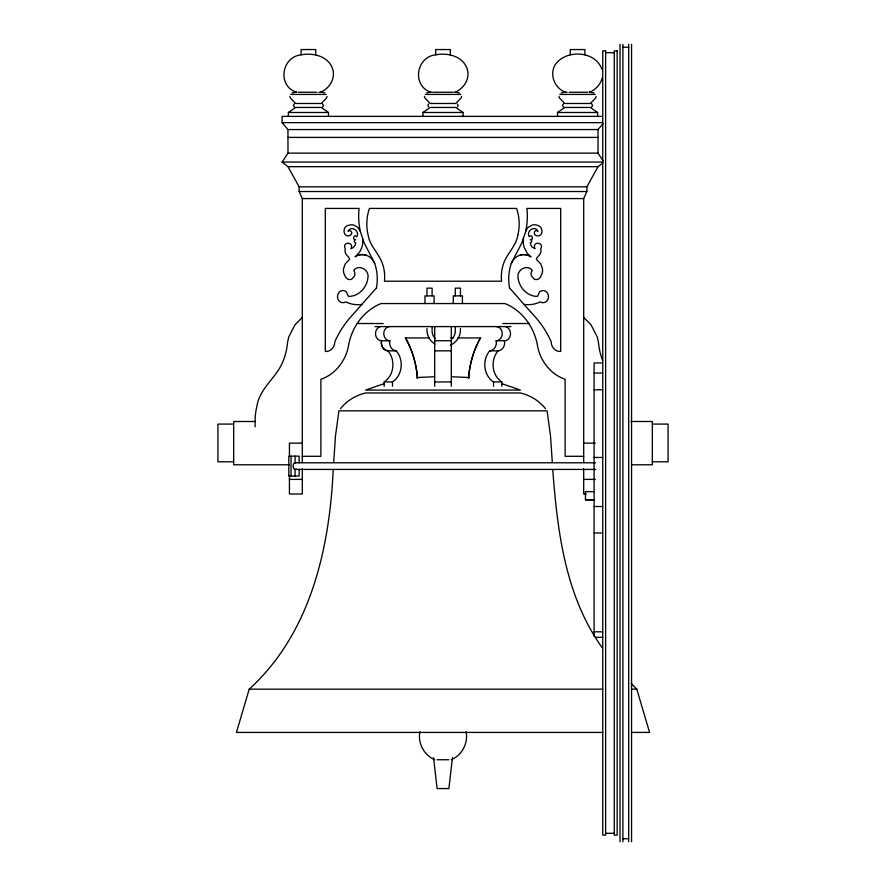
<?xml version="1.0" encoding="UTF-8"?>
<svg xmlns="http://www.w3.org/2000/svg" width="886" height="886" viewBox="0 0 886 886"><rect width="100%" height="100%" fill="white"/><g stroke="black" fill="none" stroke-linecap="round" stroke-linejoin="round"><path stroke-width="1.33" d="M333.712 462.06L335.484 435.956L338.917 410.838L547.083 410.838L550.516 435.956L552.288 462.06M327.045 96.408L326.447 98.102L321.208 103.485L295.669 103.485L290.42 98.102L289.833 96.408M461.606 96.408L461.008 98.102L455.769 103.485L430.231 103.485L424.992 98.102L424.394 96.408M596.167 96.408L595.58 98.102L590.331 103.485L564.792 103.485L559.553 98.102L558.955 96.408M333.202 470.123C329.404 549.564 310.344 633.401 249.21 689.175L236.44 732.423L602.801 732.423M419.909 731.847C417.583 743.177 424.073 755.359 434.782 759.734M452.458 757.596L448.903 788.562L437.097 788.562L433.542 757.596M509.516 287.884L523.969 304.407A28.341 28.341 0 0 0 540.238 301.916L542.52 302.735L544.89 302.414C549.054 300.664 549.741 294.606 546.352 291.749A5.172 5.172 0 0 0 539.629 291.848L537.492 296.411C527.391 296.533 519.063 287.562 518.088 277.839C516.394 270.097 527.004 263.718 532.264 270.341L531.567 271.603A6.169 6.169 0 0 0 531.456 275.934L534.169 279.068A4.729 4.729 0 0 0 538.101 279.19L540.261 277.462L542.243 273.098A12.404 12.404 0 0 0 542.376 268.225L540.626 263.74L536.584 259.543A1.971 1.971 0 0 1 536.584 258.291L540.349 253.662A8.561 8.561 0 0 0 540.77 248.711C544.569 241.457 531.257 241.457 535.055 248.711L532.187 247.183L530.736 244.868A6.734 6.734 0 0 1 530.349 242.786C532.209 242.786 532.209 239.652 530.349 239.652C534.435 240.206 531.744 233.251 529.252 236.739C525.686 231.168 534.779 224.867 537.924 231.246C534.657 228.211 532.375 235.233 536.628 235.742C543.771 237.315 543.616 226.03 537.137 225.266A8.417 8.417 0 0 0 532.431 224.978L528.211 227.292L526.229 229.995L521.987 242.554L511.266 263.474A49.095 49.095 0 0 0 509.528 287.884M602.17 78.123C600.542 84.558 595.547 89.575 589.6 92.255L590.718 92.089M583.697 462.503L583.697 198.575L586.875 191.531L586.875 186.824L598.028 166.679L602.901 162.825M511.266 263.474C513.038 259.1 516.959 255.567 521.666 254.769A12.482 12.482 0 0 1 527.458 255.157L531.002 256.896L527.403 253.518L524.202 247.559A19.902 19.902 0 0 1 523.404 238.987M583.697 456.301L565.113 456.301L565.113 379.297C550.439 374.313 539.984 360.414 537.425 345.363C534.313 327.244 522.208 310.443 504.909 303.544L381.091 303.544C363.792 310.443 351.687 327.244 348.575 345.363C346.016 360.414 335.561 374.313 320.887 379.297L320.887 456.301L302.303 456.301M302.303 462.503L302.303 198.575L299.125 191.531L299.125 186.824L287.972 166.679L282.125 162.049L287.972 153.123L287.972 129.555L282.113 122.656L282.113 116.376L602.502 116.376M340.501 408.701C346.747 400.782 355.818 395.289 365.597 392.974L520.403 392.974C530.182 395.289 539.253 400.782 545.499 408.701M603.144 160.931L598.028 153.123L598.028 129.555L603.045 123.641M376.484 287.884L351.543 316.036A96.231 96.231 0 0 0 334.786 341.852C334.941 346.913 330.6 352.03 325.306 351.443L325.306 208.431L359.107 208.431A67.524 67.524 0 0 0 360.414 231.589L364.013 242.554L374.734 263.474A49.095 49.095 0 0 1 376.472 287.884M428.569 104.061L427.872 105.467L428.569 106.863M457.431 106.863L458.128 105.467L457.431 104.061M302.303 317.454L295.016 324.73L288.98 336.492A41.288 41.288 0 0 0 287.319 344.41A62.828 62.828 0 0 1 283.365 360.469C277.207 377.292 259.82 387.592 256.929 406.043A62.773 62.773 0 0 0 255.113 421.492L255.113 426.908M288.382 116.443L288.382 112.478L295.669 107.439L321.208 107.439L328.485 112.478L328.485 116.443M422.954 116.443L422.954 112.478L430.231 107.439L455.769 107.439L463.046 112.478L463.046 116.443M557.515 116.443L557.515 112.478L564.792 107.439L590.331 107.439L597.618 112.478L597.618 116.443M294.484 103.751L293.31 105.467L294.484 107.184M322.382 107.184L323.556 105.467L322.382 103.751M563.618 103.751L562.444 105.467L563.618 107.184M591.516 107.184L592.69 105.467L591.516 103.751M292.081 92.93L296.544 92.089M426.642 92.93L431.117 92.089M561.203 92.93L564.858 92.089M320.466 92.255C329.315 88.633 335.728 78.621 332.682 69.075C328.451 56.117 313.201 52.518 301.118 54.832C281.493 56.826 277.052 85.909 296.4 92.255L295.282 92.089M451.218 759.734C461.927 755.359 468.417 743.177 466.091 731.847M374.734 263.474C372.962 259.1 369.041 255.567 364.334 254.769A12.482 12.482 0 0 0 358.542 255.157L354.998 256.896L359.594 252.167L361.798 247.559A19.902 19.902 0 0 0 362.595 238.987M384.17 383.627L365.597 390.084L520.403 390.084L501.83 383.627M456.157 92.089L455.027 92.255C463.876 88.633 470.3 78.621 467.243 69.075C463.013 56.117 447.762 52.518 435.69 54.832C416.066 56.826 411.613 85.909 430.973 92.255L429.843 92.089M601.815 69.075C595.746 52.019 570.65 49.649 558.324 61.068C547.902 70.293 552.997 87.847 565.534 92.255M321.02 92.144L321.585 92.089M416.553 377.536L433.642 376.771M622.913 47.246L628.683 47.246M605.625 52.695L614.275 52.695M321.142 92.089L324.797 92.93M298.017 92.255L316.944 92.255M318.86 92.255L320.056 92.255M432.578 92.255L453.422 92.255M565.944 92.255L567.14 92.255M569.056 92.255L587.983 92.255M290.674 94.425L326.192 94.425M425.236 94.425L460.764 94.425M559.808 94.425L595.326 94.425M288.382 112.478L328.485 112.478M422.954 112.478L463.046 112.478M557.515 112.478L597.618 112.478M282.113 122.656L602.535 122.656M287.972 129.555L598.028 129.555M287.972 137.408L598.028 137.408M287.972 153.123L598.028 153.123M282.125 162.049L602.524 162.049M287.972 166.679L598.028 166.679M299.125 186.824L586.875 186.824M299.125 191.531L586.875 191.531M302.303 198.575L583.697 198.575M357.147 323.523L383.239 323.523M502.761 323.523L528.853 323.523M375.011 326.591L510.989 326.591M405.279 337.943L429.699 337.943M450.93 337.943L453.61 337.943M457.641 337.943L480.721 337.943M379.961 326.834A6.977 6.047 -90 0 0 377.248 328.662A7.11 6.158 -90 0 0 377.248 338.662A6.977 6.047 -90 0 0 381.534 340.733L389.851 340.733A8.052 6.977 -90 0 0 396.286 350.856L387.968 350.834A8.052 6.977 -90 0 1 381.368 341.918M434.694 340.733L451.306 340.733M504.433 340.745A8.052 6.977 -90 0 1 498.032 350.856L489.714 350.834A8.052 6.977 -90 0 0 496.127 340.745L504.466 340.733A6.977 6.047 -90 0 0 508.752 338.662A7.11 6.158 -90 0 0 508.752 328.673A6.977 6.047 -90 0 0 506.039 326.834M434.694 350.834L451.306 350.834M602.746 362.917L594.096 362.917L594.096 635.927M594.096 373.061L602.746 373.061M452.358 376.771L469.447 377.536M384.17 386.252L384.17 381.944L392.487 381.944A19.702 17.067 -90 0 0 396.263 350.856M434.694 381.944L451.306 381.944M489.736 350.856A19.702 17.067 -90 0 0 493.513 381.944L501.83 381.944L501.83 386.252M594.096 389.818L602.746 389.818M255.113 421.492L233.66 421.492L233.66 464.785L289.434 464.785M630.887 421.492L652.34 421.492L652.34 464.785L631.939 464.785M233.66 424.084L217.934 424.084L217.934 461.794L233.66 461.794M652.34 424.084L668.066 424.084L668.066 461.794L652.34 461.794M302.303 443.133L289.434 443.133L289.434 456.201M583.697 443.133L595.281 443.133M594.096 457.464L602.746 457.464M595.613 462.791L295.082 462.791L295.082 456.157M595.613 469.425L295.082 469.425L295.082 476.048M289.434 479.392L302.303 479.392M583.697 479.392L595.281 479.392M594.096 491.652L585.447 491.652L585.447 499.937L594.096 499.937M586.277 494.011L583.697 494.011L583.697 468.672M585.447 499.66L594.096 499.66M594.096 506.515L602.746 506.515M594.096 532.973L602.746 532.973M594.096 631.807L602.746 631.807M595.326 637.3L602.746 637.3M249.21 689.175L602.801 689.175M631.508 689.175L636.79 689.175L649.56 732.423L631.508 732.423M437.186 759.734L448.814 759.734M605.625 833.305L614.275 833.305M622.913 838.754L628.683 838.754M589.456 92.089L593.919 92.93M454.883 92.089L459.358 92.93M564.415 92.089L564.98 92.144M583.697 317.454L590.984 324.73L597.02 336.492A41.288 41.288 0 0 1 598.681 344.41A62.828 62.828 0 0 0 602.635 360.469M631.109 683.316L636.79 689.175M523.969 304.407L534.457 316.036A96.231 96.231 0 0 1 551.214 341.852C551.059 346.913 555.4 352.03 560.694 351.443L560.694 208.431L526.893 208.431A67.524 67.524 0 0 1 525.586 231.589M602.203 647.744C565.379 596.079 557.405 531.666 552.798 470.123M360.414 231.589L357.789 227.292L353.569 224.978A8.417 8.417 0 0 0 348.862 225.266C341.464 226.041 343.092 238.954 350.38 235.222C353.592 233.815 350.623 228.499 348.076 231.246C351.221 224.867 360.314 231.168 356.748 236.739C354.256 233.251 351.565 240.206 355.651 239.652C353.791 239.652 353.791 242.786 355.651 242.786A6.734 6.734 0 0 1 355.264 244.868L353.315 247.626L350.945 248.711C354.743 241.457 341.431 241.457 345.23 248.711A8.561 8.561 0 0 0 345.651 253.662L349.416 258.291A1.971 1.971 0 0 1 349.416 259.543L345.374 263.74L343.624 268.225A12.404 12.404 0 0 0 343.757 273.098L345.739 277.462L347.899 279.19A4.729 4.729 0 0 0 351.831 279.068L354.544 275.934A6.169 6.169 0 0 0 354.433 271.603L353.735 270.341C358.996 263.718 369.606 270.097 367.911 277.839C366.937 287.562 358.608 296.533 348.508 296.411L346.371 291.848A5.172 5.172 0 0 0 339.648 291.749C336.259 294.606 336.946 300.653 341.11 302.414L343.48 302.735L345.761 301.927A28.341 28.341 0 0 0 362.031 304.43M631.563 44.3L631.563 841.7M628.683 44.3L628.683 841.7M622.913 44.3L622.913 841.7M620.034 44.3L620.034 841.7M584.882 54.832L584.882 49.55L570.252 49.55L570.252 54.832M493.513 381.944L493.513 386.252M462.437 303.599L462.437 295.88L453.311 295.88L453.311 303.599M460.454 295.88L460.454 288.149L455.293 288.149L455.293 295.88M455.293 326.546L455.293 331.94A11.673 11.673 0 0 1 451.461 339.294M451.306 326.591L451.306 386.252M450.31 54.832L450.31 49.55L435.69 49.55L435.69 54.832M434.694 326.591L434.694 386.252M434.107 303.599L434.107 295.88L424.97 295.88L424.97 303.599M432.113 295.88L432.113 288.149L426.963 288.149L426.963 295.88M432.113 326.546L432.113 331.94A11.673 11.673 0 0 0 435.27 338.64M392.487 381.944L392.487 386.252M315.748 54.832L315.748 49.55L301.118 49.55L301.118 54.832M302.303 468.672L302.303 494.011L289.434 494.011L289.434 475.439M299.125 462.791L299.125 456.157L288.814 456.157L288.814 476.048L299.125 476.048L299.125 469.425M291.029 456.157L291.029 476.048M460.454 328.496A16.79 16.79 0 0 1 450.42 345.13M434.948 344.067A16.79 16.79 0 0 1 426.963 328.496M293.687 468.34A3.256 1.949 -90 0 1 293.399 464.408A3.256 1.949 -90 0 1 295.581 462.902M296.057 468.971A3.256 1.949 -90 0 1 293.687 468.45M519.772 255.234A12.493 12.493 0 0 1 527.458 255.157M358.542 255.157A12.493 12.493 0 0 1 366.228 255.234M387.946 350.856A19.702 17.067 -90 0 1 384.17 381.944M501.83 381.944A19.702 17.067 -90 0 1 498.054 350.856M496.149 326.591A6.977 6.047 -90 0 1 500.446 328.662A7.11 6.158 -90 0 1 500.446 338.662A6.977 6.047 -90 0 1 496.149 340.733M387.968 350.856A8.052 6.977 90 0 1 381.567 340.745M389.851 326.591A6.977 6.047 -90 0 0 385.554 328.662A7.11 6.158 -90 0 0 385.554 338.662A6.977 6.047 -90 0 0 389.851 340.733M517.801 235.399C516.017 246.23 507.036 253.496 503.558 263.552A40.612 40.612 0 0 0 501.565 281.216L384.446 281.216A40.612 40.612 0 0 0 382.442 263.552C378.964 253.496 369.983 246.23 368.199 235.399A47.977 47.977 0 0 1 368.31 212.153L369.418 208.431L516.582 208.431L517.701 212.153A47.977 47.977 0 0 1 517.789 235.399M605.625 50.89L602.746 50.89L602.746 835.11L605.625 835.11L605.625 50.89M617.154 50.89L614.275 50.89L614.275 835.11L617.154 835.11L617.154 50.89M417.461 378.4A87.703 75.952 -90 0 0 405.533 337.943A87.703 75.952 90 0 1 417.461 378.4M480.467 337.943A87.703 75.952 90 0 0 468.539 378.4A87.703 75.952 -90 0 1 480.467 337.943"/></g></svg>
